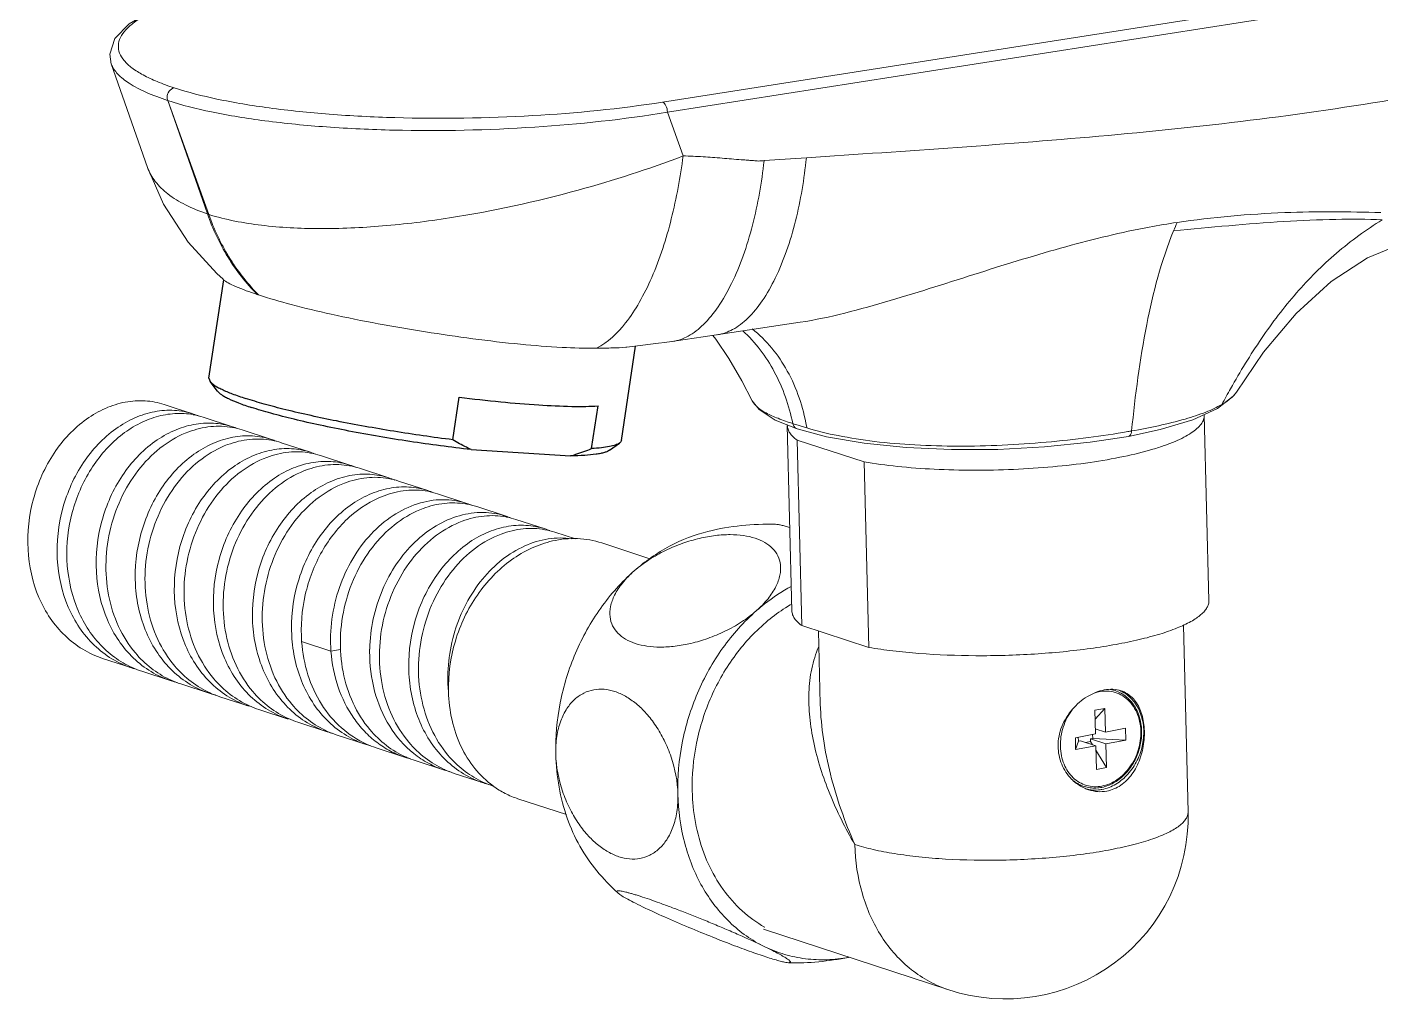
# Model space of a CAD drawing. Header units: millimetres. Extents: x 1433 to 2026, y -1135 to -715.
# Drawn here: x 1908.56 to 1947.51, y -827.27 to -799.29 of the extents above; entities that cross this region are included whole.
import ezdxf

# ---------------------------------------------------------------- set-up
doc = ezdxf.new("R2010")
doc.units = ezdxf.units.MM
doc.header["$LTSCALE"] = 0.1
doc.layers.get('0').update_dxf_attribs({"lineweight": 13})
doc.layers.add('DEF_LAYER_ASSEM_MEMBER', color=7, linetype='Continuous')

msp = doc.modelspace()

# ---------------------------------------------------------------- linework, layer by layer
at = {"color": 7, "linetype": 'Continuous'}
for p, q in [((1926.839, -801.452), (1969.93, -794.693)), ((1970.087, -794.98), (1926.977, -801.742)), ((1912.023, -803.335), (1910.977, -800.35)), ((1913.783, -804.684), (1912.6, -801.405)), ((1912.6, -801.405), (1913.742, -804.671)), ((1926.977, -801.742), (1927.429, -802.999)), ((1913.783, -804.684), (1913.742, -804.671)), ((1915.208, -806.998), (1915.215, -807)), ((1928.007, -808.21), (1930.797, -807.789)), ((1927.491, -808.288), (1928.007, -808.21)), ((1928.287, -808.168), (1928.372, -808.275)), ((1926.726, -808.396), (1926.904, -808.376)), ((1929.116, -809.473), (1929.415, -810.048)), ((1913.342, -810.431), (1912.499, -810.156)), ((1943.347, -809.799), (1943.346, -809.802)), ((1914.464, -810.798), (1913.621, -810.523)), ((1942.423, -810.463), (1942.557, -815.803)), ((1915.59, -811.166), (1914.747, -810.891)), ((1930.079, -810.607), (1930.71, -810.858)), ((1930.427, -810.762), (1930.56, -816.102)), ((1930.71, -810.858), (1930.709, -810.858)), ((1916.713, -811.534), (1915.87, -811.258)), ((1930.708, -811.18), (1930.841, -816.52)), ((1930.708, -811.18), (1932.635, -811.81)), ((1940.24, -811.076), (1940.24, -811.076)), ((1917.838, -811.902), (1916.995, -811.626)), ((1918.96, -812.269), (1918.117, -811.993)), ((1932.768, -817.15), (1932.635, -811.81)), ((1920.087, -812.638), (1919.244, -812.362)), ((1921.209, -813.005), (1920.366, -812.729)), ((1922.334, -813.373), (1921.491, -813.097)), ((1923.456, -813.74), (1922.613, -813.464)), ((1924.332, -814.026), (1923.74, -813.833)), ((1926.476, -814.596), (1925.088, -814.142)), ((1930.841, -816.52), (1932.768, -817.15)), ((1931.377, -818.78), (1931.325, -816.678)), ((1941.958, -821.89), (1941.824, -816.507)), ((1916.455, -816.985), (1917.298, -817.26)), ((1910.728, -817.467), (1911.571, -817.743)), ((1917.298, -817.26), (1917.575, -817.209)), ((1911.854, -817.835), (1912.697, -818.111)), ((1912.975, -818.202), (1913.818, -818.478)), ((1914.102, -818.571), (1914.945, -818.846)), ((1915.225, -818.938), (1916.068, -819.214)), ((1931.377, -818.78), (1931.377, -818.769)), ((1939.275, -818.962), (1939.565, -818.908)), ((1939.292, -819.642), (1939.275, -818.962)), ((1939.282, -819.218), (1939.565, -818.908)), ((1939.582, -819.588), (1939.565, -818.908)), ((1916.349, -819.306), (1917.192, -819.582)), ((1939.289, -819.492), (1939.582, -819.588)), ((1940.161, -819.48), (1939.582, -819.588)), ((1940.169, -819.82), (1940.161, -819.48)), ((1917.472, -819.673), (1918.315, -819.949)), ((1939.292, -819.642), (1938.714, -819.749)), ((1938.722, -820.089), (1938.714, -819.749)), ((1938.722, -820.089), (1938.8, -819.849)), ((1938.8, -819.849), (1938.797, -819.733)), ((1938.862, -819.838), (1938.8, -819.849)), ((1938.862, -819.838), (1939.301, -819.981)), ((1939.005, -819.884), (1939.153, -819.857)), ((1939.214, -819.773), (1939.152, -819.784)), ((1939.153, -819.857), (1939.152, -819.784)), ((1939.152, -819.784), (1939.59, -819.928)), ((1939.211, -819.952), (1939.153, -819.857)), ((1939.214, -819.773), (1939.211, -819.657)), ((1939.214, -819.773), (1940.169, -819.82)), ((1940.169, -819.82), (1939.59, -819.928)), ((1940.599, -819.57), (1940.599, -819.56)), ((1918.595, -820.041), (1919.438, -820.316)), ((1938.284, -819.999), (1938.284, -820.009)), ((1939.301, -819.981), (1938.722, -820.089)), ((1939.318, -820.661), (1939.301, -819.981)), ((1939.607, -820.607), (1939.304, -820.106)), ((1939.607, -820.607), (1939.59, -819.928)), ((1919.722, -820.409), (1920.565, -820.685)), ((1939.318, -820.661), (1939.607, -820.607)), ((1920.844, -820.776), (1921.687, -821.052)), ((1924.072, -821.964), (1922.678, -821.508)), ((1935.078, -827.011), (1929.738, -825.264)), ((1929.775, -825.204), (1929.778, -825.206))]:
    msp.add_line(p, q, dxfattribs=at)
for points in [[(1915.712, -797.823), (1914.363, -798.095), (1913.127, -798.436), (1912.17, -798.807), (1911.494, -799.199), (1911.083, -799.616), (1910.933, -800.075), (1910.979, -800.355)], [(1912.023, -803.335), (1912.484, -804.387), (1913.194, -805.484), (1914.016, -806.387), (1914.197, -806.552)], [(1943.348, -809.799), (1944.127, -808.654), (1945.067, -807.535), (1946.072, -806.615), (1947.123, -805.931), (1948.193, -805.498), (1948.747, -805.372)], [(1925.777, -808.51), (1925.811, -808.506), (1925.889, -808.497), (1925.966, -808.488), (1926.041, -808.479), (1926.726, -808.396)], [(1926.904, -808.376), (1926.965, -808.367), (1927.038, -808.357), (1927.491, -808.288)], [(1928.372, -808.275), (1928.746, -808.834), (1929.116, -809.473)], [(1929.415, -810.049), (1929.614, -810.302), (1930.079, -810.607)], [(1942.807, -810.275), (1943.257, -809.92), (1943.346, -809.802)], [(1940.24, -811.076), (1941.155, -810.881), (1942.093, -810.601), (1942.807, -810.275)], [(1930.709, -810.858), (1931.553, -811.084), (1932.635, -811.273), (1933.849, -811.395), (1935.148, -811.454), (1936.485, -811.449), (1937.83, -811.379), (1939.138, -811.246), (1940.24, -811.076)]]:
    msp.add_lwpolyline(points, dxfattribs=at)
for centre, radius, start, end in [((1946.03, -1027.035), 224.488, 93.84528, 94.15612), ((1944.573, -824.999), 20.296, 98.3016, 100.5931), ((1949.833, -808.577), 8.969, 155.9092, 157.6022), ((1913.757, -811.389), 4.625, 71.8886, 72.1528), ((1919.079, -803.134), 5.466, 224.6316, 224.8196), ((1913.774, -811.335), 4.568, 71.7071, 71.887), ((1919.072, -803.141), 5.456, 224.8196, 225.0098), ((1966.409, -822.685), 26.612, 150.7999, 151.9191), ((1912.954, -812.563), 2.147, 71.884, 79.7627), ((1912.677, -812.468), 2.142, 67.0687, 71.8961), ((1914.076, -812.941), 2.157, 71.8881, 79.6672), ((1913.793, -812.848), 2.157, 67.6758, 71.8773), ((1934.271, -799.449), 11.845, 251.873, 252.6681), ((1934.29, -799.388), 11.909, 252.6678, 253.2317), ((1934.3, -799.355), 11.943, 253.2317, 253.9225), ((1925.368, -811.795), 5.703, 9.7151, 10.1999), ((1936.839, -791.374), 19.855, 279.8175, 280.1356), ((1915.199, -813.313), 2.162, 71.9068, 79.6083), ((1914.917, -813.222), 2.163, 68.2778, 71.8687), ((1916.321, -813.686), 2.167, 71.8895, 79.6311), ((1916.047, -813.573), 2.145, 67.5902, 71.8997), ((1917.536, -814.615), 2.741, 110.6249, 111.8793), ((1917.45, -814.039), 2.151, 71.9301, 79.6812), ((1917.168, -813.95), 2.155, 66.5262, 71.8803), ((1918.574, -814.407), 2.152, 71.8803, 79.7714), ((1918.295, -814.304), 2.141, 66.8134, 71.9106), ((1919.695, -814.779), 2.157, 71.8852, 79.663), ((1919.424, -814.663), 2.131, 67.1984, 71.8952), ((1920.819, -815.154), 2.164, 79.749, 80.7832), ((1920.82, -815.146), 2.156, 71.8859, 79.7484), ((1920.536, -815.061), 2.163, 67.4684, 71.8716), ((1921.947, -815.502), 2.144, 79.0446, 79.6404), ((1921.66, -815.433), 2.168, 67.8398, 71.8866), ((1921.947, -815.503), 2.145, 71.8938, 79.0394), ((1929.878, -820.932), 7.33, 88.3618, 103.6761), ((1923.066, -815.893), 2.167, 71.8992, 79.6568), ((1922.785, -815.791), 2.159, 68.032, 71.8825), ((1922.903, -817.302), 4.493, 178.6833, 179.5279), ((1912.434, -815.104), 2.777, 251.8862, 255.4335), ((1912.714, -815.205), 2.768, 245.8092, 251.885), ((1913.826, -815.598), 2.739, 244.6106, 245.7899), ((1913.55, -815.502), 2.745, 251.8832, 255.8057), ((1913.831, -815.587), 2.752, 245.7956, 251.8872), ((1914.679, -815.846), 2.769, 251.8898, 256.0583), ((1914.961, -815.943), 2.764, 245.7228, 251.89), ((1939.602, -819.293), 0.983, 64.5017, 68.0331), ((1916.085, -816.308), 2.767, 245.8156, 251.8974), ((1917.202, -816.697), 2.745, 245.747, 251.8833), ((1918.042, -816.982), 2.735, 251.8916, 255.4561), ((1918.332, -817.047), 2.763, 245.8127, 251.8631), ((1919.177, -817.312), 2.774, 251.8884, 254.6945), ((1919.448, -817.435), 2.741, 245.77, 251.8739), ((1920.3, -817.681), 2.772, 251.8946, 255.0765), ((1920.589, -817.764), 2.783, 245.781, 246.4981), ((1920.584, -817.775), 2.772, 246.4959, 251.8772), ((1921.699, -818.163), 2.75, 245.4301, 245.7702), ((1921.42, -818.07), 2.751, 251.8807, 255.0741), ((1921.7, -818.159), 2.754, 245.7733, 251.8773), ((1922.825, -818.524), 2.757, 243.8057, 245.7479), ((1922.55, -818.417), 2.773, 251.8706, 255.3878), ((1922.826, -818.521), 2.76, 245.751, 251.8934), ((1939.532, -820.029), 1.301, 224.5414, 226.1521), ((1939.527, -820.035), 1.293, 226.1514, 228.7103), ((1923.525, -819.003), 2.647, 233.7395, 233.9838), ((1939.28, -820.277), 0.981, 255.562, 259.2761), ((1936.71, -822.021), 5.25, 251.8861, 1.429), ((1930.497, -818.916), 7.251, 220.0557, 226.9676), ((1930.676, -818.902), 7.328, 268.3559, 281.8778)]:
    msp.add_arc(centre, radius, start, end, dxfattribs=at)
for points, knots in [([(1915.712, -797.833), (1915.199, -797.922), (1914.26, -798.114), (1913.16, -798.427), (1912.432, -798.71), (1912.002, -798.918), (1911.658, -799.132), (1911.401, -799.35), (1911.233, -799.577), (1911.163, -799.816), (1911.205, -800.055), (1911.35, -800.279), (1911.586, -800.488), (1911.909, -800.688), (1912.318, -800.878), (1912.623, -800.988), (1912.789, -801.042)], [0, 0, 0, 0, 0.21463, 0.395051, 0.470753, 0.536322, 0.591764, 0.637484, 0.674746, 0.706435, 0.737163, 0.771953, 0.814377, 0.866165, 0.92798, 1, 1, 1, 1]), ([(1912.598, -801.404), (1912.387, -801.335), (1912.007, -801.194), (1911.518, -800.943), (1911.168, -800.676), (1911.017, -800.46), (1910.979, -800.354)], [0, 0, 0, 0, 0.33638, 0.612093, 0.829908, 1, 1, 1, 1]), ([(1912.583, -801.323), (1912.581, -801.259), (1912.619, -801.132), (1912.729, -801.051), (1912.787, -801.042)], [0, 0, 0, 0, 0.523338, 1, 1, 1, 1]), ([(1912.789, -801.042), (1913.19, -801.174), (1914.096, -801.399), (1915.587, -801.645), (1917.297, -801.818), (1919.827, -801.948), (1923.036, -801.897), (1925.603, -801.646), (1926.839, -801.452)], [0, 0, 0, 0, 0.089532, 0.197402, 0.320293, 0.453937, 0.734567, 1, 1, 1, 1]), ([(1912.598, -801.404), (1912.595, -801.398), (1912.587, -801.372), (1912.584, -801.344), (1912.583, -801.323)], [0, 0, 0, 0, 0.230917, 1, 1, 1, 1]), ([(1926.977, -801.742), (1925.714, -801.953), (1923.09, -802.231), (1919.808, -802.305), (1917.219, -802.186), (1915.468, -802.016), (1913.941, -801.77), (1913.013, -801.54), (1912.602, -801.405)], [0, 0, 0, 0, 0.265385, 0.545914, 0.679526, 0.802419, 0.910341, 1, 1, 1, 1]), ([(1926.977, -801.742), (1926.976, -801.679), (1926.955, -801.57), (1926.884, -801.468), (1926.839, -801.452)], [0, 0, 0, 0, 0.572557, 1, 1, 1, 1]), ([(1930.975, -803.053), (1932.423, -802.957), (1935.322, -802.764), (1941.126, -802.316), (1945.474, -801.799), (1948.347, -801.291)], [0, 0, 0, 0, 0.249252, 0.498854, 1, 1, 1, 1]), ([(1913.783, -804.685), (1914.274, -804.841), (1915.333, -805.037), (1917.011, -805.121), (1918.821, -805.039), (1921.322, -804.732), (1924.228, -804.094), (1926.441, -803.38), (1927.43, -803)], [0, 0, 0, 0, 0.110849, 0.230085, 0.361141, 0.500267, 0.772053, 1, 1, 1, 1]), ([(1927.429, -802.999), (1927.352, -803.609), (1927.133, -804.8), (1926.682, -806.212), (1926.196, -807.2), (1925.721, -807.929), (1925.269, -808.373), (1924.937, -808.536)], [0, 0, 0, 0, 0.29519, 0.580544, 0.708719, 0.822225, 1, 1, 1, 1]), ([(1927.135, -808.342), (1927.288, -808.319), (1927.613, -808.199), (1928.055, -807.847), (1928.472, -807.328), (1928.85, -806.658), (1929.175, -805.866), (1929.528, -804.691), (1929.691, -803.764), (1929.76, -803.138)], [0, 0, 0, 0, 0.075595, 0.165615, 0.273699, 0.399835, 0.540929, 0.691749, 1, 1, 1, 1]), ([(1927.429, -802.999), (1927.621, -803.005), (1927.995, -803.023), (1928.459, -803.058), (1928.825, -803.088), (1929.056, -803.107), (1929.244, -803.121), (1929.363, -803.13), (1929.456, -803.137), (1929.527, -803.145), (1929.628, -803.151), (1929.707, -803.142), (1929.76, -803.138)], [0, 0, 0, 0, 0.245535, 0.480647, 0.597895, 0.717518, 0.778263, 0.840012, 0.869897, 0.898035, 0.931932, 1, 1, 1, 1]), ([(1928.419, -808.148), (1928.57, -808.125), (1928.892, -808.008), (1929.33, -807.664), (1929.741, -807.155), (1930.109, -806.499), (1930.424, -805.724), (1930.763, -804.574), (1930.913, -803.665), (1930.975, -803.053)], [0, 0, 0, 0, 0.076613, 0.167159, 0.27533, 0.401244, 0.541953, 0.692352, 1, 1, 1, 1]), ([(1912.023, -803.335), (1912.074, -803.479), (1912.236, -803.766), (1912.616, -804.129), (1913.13, -804.439), (1913.526, -804.598), (1913.742, -804.671)], [0, 0, 0, 0, 0.20383, 0.431786, 0.695249, 1, 1, 1, 1]), ([(1915.174, -806.987), (1914.852, -806.664), (1914.286, -805.935), (1913.895, -805.101), (1913.742, -804.671)], [0, 0, 0, 0, 0.499582, 1, 1, 1, 1]), ([(1913.783, -804.684), (1913.934, -805.109), (1914.318, -805.932), (1914.873, -806.654), (1915.189, -806.974)], [0, 0, 0, 0, 0.500349, 1, 1, 1, 1]), ([(1941.642, -804.916), (1942.668, -804.768), (1944.623, -804.589), (1946.583, -804.606), (1947.506, -804.634)], [0, 0, 0, 0, 0.529025, 1, 1, 1, 1]), ([(1930.798, -807.789), (1931.23, -807.724), (1932.099, -807.536), (1933.817, -807.05), (1935.923, -806.367), (1938.393, -805.603), (1940.034, -805.201), (1940.842, -805.049)], [0, 0, 0, 0, 0.12591, 0.2556, 0.514016, 0.763464, 1, 1, 1, 1]), ([(1941.54, -805.159), (1942.597, -805.056), (1944.153, -804.905), (1946.157, -804.817), (1947.101, -804.82), (1947.544, -804.842)], [0, 0, 0, 0, 0.529737, 0.778692, 1, 1, 1, 1]), ([(1943.179, -809.702), (1943.455, -809.209), (1944.038, -808.255), (1945.042, -806.929), (1946.201, -805.767), (1947.082, -805.126), (1947.544, -804.842)], [0, 0, 0, 0, 0.256814, 0.507328, 0.753611, 1, 1, 1, 1]), ([(1940.333, -810.919), (1940.436, -809.894), (1940.691, -807.944), (1941.185, -806.025), (1941.54, -805.159)], [0, 0, 0, 0, 0.524153, 1, 1, 1, 1]), ([(1914.196, -806.556), (1914.239, -806.594), (1914.355, -806.667), (1914.678, -806.821), (1914.963, -806.919), (1915.174, -806.987)], [0, 0, 0, 0, 0.15989, 0.380256, 1, 1, 1, 1]), ([(1915.215, -807), (1915.524, -807.103), (1916.218, -807.304), (1917.812, -807.688), (1920.013, -808.081), (1922.231, -808.389), (1923.877, -808.519), (1924.607, -808.541), (1924.937, -808.536)], [0, 0, 0, 0, 0.098985, 0.219424, 0.498394, 0.778189, 0.899625, 1, 1, 1, 1]), ([(1929.146, -808.036), (1929.513, -808.369), (1930.141, -809.207), (1930.479, -810.189), (1930.586, -810.707)], [0, 0, 0, 0, 0.483822, 1, 1, 1, 1]), ([(1929.413, -807.98), (1929.83, -808.303), (1930.533, -809.18), (1930.882, -810.232), (1930.981, -810.785)], [0, 0, 0, 0, 0.484185, 1, 1, 1, 1]), ([(1924.937, -808.536), (1925.095, -808.533), (1925.375, -808.532), (1925.655, -808.524), (1925.777, -808.51)], [0, 0, 0, 0, 0.562299, 1, 1, 1, 1]), ([(1910.728, -817.467), (1910.528, -817.402), (1910.139, -817.222), (1909.626, -816.825), (1909.199, -816.316), (1908.76, -815.502), (1908.502, -814.315), (1908.665, -812.858), (1909.251, -811.54), (1910.045, -810.684), (1910.792, -810.252), (1911.368, -810.068), (1911.948, -810.027), (1912.323, -810.098), (1912.499, -810.156)], [0, 0, 0, 0, 0.059298, 0.119515, 0.181381, 0.245304, 0.378595, 0.516432, 0.652067, 0.778764, 0.83781, 0.893886, 0.947595, 1, 1, 1, 1]), ([(1929.415, -810.049), (1929.499, -810.206), (1929.768, -810.391), (1930.18, -810.569), (1930.443, -810.66), (1930.586, -810.707)], [0, 0, 0, 0, 0.391038, 0.667881, 1, 1, 1, 1]), ([(1940.333, -810.919), (1940.851, -810.829), (1941.575, -810.68), (1942.436, -810.399), (1942.783, -810.242), (1942.929, -810.158)], [0, 0, 0, 0, 0.581681, 0.813511, 1, 1, 1, 1]), ([(1943.346, -809.802), (1943.302, -809.87), (1943.172, -810.005), (1943.018, -810.107), (1942.929, -810.158)], [0, 0, 0, 0, 0.441541, 1, 1, 1, 1]), ([(1911.571, -817.743), (1911.371, -817.677), (1910.982, -817.498), (1910.469, -817.101), (1910.042, -816.591), (1909.603, -815.778), (1909.345, -814.591), (1909.508, -813.134), (1910.094, -811.816), (1910.888, -810.96), (1911.635, -810.527), (1912.211, -810.344), (1912.791, -810.303), (1913.166, -810.374), (1913.342, -810.431)], [0, 0, 0, 0, 0.059297, 0.119516, 0.181379, 0.245302, 0.378594, 0.516432, 0.652067, 0.778766, 0.837812, 0.893887, 0.947597, 1, 1, 1, 1]), ([(1911.58, -817.729), (1911.399, -817.648), (1911.05, -817.444), (1910.598, -817.031), (1910.226, -816.525), (1909.847, -815.739), (1909.633, -814.619), (1909.79, -813.252), (1910.324, -812.005), (1911.042, -811.171), (1911.725, -810.717), (1912.257, -810.496), (1912.801, -810.399), (1913.162, -810.419), (1913.335, -810.45)], [0, 0, 0, 0, 0.059123, 0.119406, 0.181385, 0.245327, 0.378178, 0.515041, 0.649977, 0.777007, 0.836579, 0.893286, 0.947502, 1, 1, 1, 1]), ([(1942.423, -810.463), (1942.425, -810.507), (1942.408, -810.601), (1942.332, -810.734), (1942.209, -810.862), (1942.041, -810.988), (1941.829, -811.111), (1941.573, -811.229), (1941.275, -811.343), (1941.062, -811.412), (1940.948, -811.445)], [0, 0, 0, 0, 0.070505, 0.149658, 0.243531, 0.35547, 0.486984, 0.638495, 0.809745, 1, 1, 1, 1]), ([(1912.697, -818.111), (1912.497, -818.046), (1912.107, -817.867), (1911.595, -817.47), (1911.167, -816.961), (1910.728, -816.148), (1910.469, -814.961), (1910.631, -813.504), (1911.216, -812.185), (1912.01, -811.329), (1912.757, -810.896), (1913.333, -810.712), (1913.912, -810.671), (1914.287, -810.741), (1914.464, -810.798)], [0, 0, 0, 0, 0.059295, 0.119507, 0.181361, 0.245277, 0.378552, 0.516386, 0.652027, 0.77874, 0.837802, 0.89388, 0.947599, 1, 1, 1, 1]), ([(1911.67, -817.309), (1911.476, -817.078), (1911.146, -816.548), (1910.863, -815.642), (1910.791, -814.666), (1910.93, -813.686), (1911.269, -812.764), (1911.78, -811.961), (1912.429, -811.33), (1912.942, -811.042), (1913.205, -810.944)], [0, 0, 0, 0, 0.120715, 0.246805, 0.377182, 0.509496, 0.640675, 0.767607, 0.887791, 1, 1, 1, 1]), ([(1913.205, -810.944), (1913.408, -810.868), (1913.827, -810.766), (1914.258, -810.782), (1914.463, -810.819)], [0, 0, 0, 0, 0.510327, 1, 1, 1, 1]), ([(1930.708, -811.18), (1930.666, -811.149), (1930.59, -811.087), (1930.5, -810.983), (1930.443, -810.874), (1930.428, -810.799), (1930.427, -810.762)], [0, 0, 0, 0, 0.302051, 0.562637, 0.790536, 1, 1, 1, 1]), ([(1930.709, -810.858), (1930.679, -810.848), (1930.62, -810.806), (1930.593, -810.741), (1930.586, -810.707)], [0, 0, 0, 0, 0.47766, 1, 1, 1, 1]), ([(1930.989, -810.833), (1931.283, -810.926), (1931.93, -811.073), (1932.97, -811.239), (1934.124, -811.333), (1935.773, -811.377), (1937.442, -811.299), (1939.068, -811.117), (1939.849, -811.003), (1940.224, -810.938)], [0, 0, 0, 0, 0.099301, 0.213676, 0.339228, 0.472404, 0.745665, 0.877208, 1, 1, 1, 1]), ([(1940.24, -811.076), (1940.253, -811.074), (1940.312, -811.043), (1940.329, -810.97), (1940.333, -810.919)], [0, 0, 0, 0, 0.200091, 1, 1, 1, 1]), ([(1913.818, -818.478), (1913.618, -818.412), (1913.229, -818.233), (1912.716, -817.836), (1912.29, -817.326), (1911.965, -816.724), (1911.75, -816.052), (1911.619, -815.094), (1911.729, -814.107), (1912.059, -813.189), (1912.51, -812.37), (1913.136, -811.695), (1913.883, -811.263), (1914.459, -811.079), (1915.038, -811.038), (1915.413, -811.109), (1915.59, -811.167)], [0, 0, 0, 0, 0.05924, 0.1194, 0.181208, 0.245069, 0.311021, 0.378745, 0.516455, 0.585156, 0.652401, 0.778977, 0.837969, 0.893988, 0.947649, 1, 1, 1, 1]), ([(1912.802, -817.686), (1912.607, -817.456), (1912.275, -816.926), (1911.989, -816.02), (1911.914, -815.043), (1912.052, -814.062), (1912.389, -813.138), (1912.9, -812.334), (1913.549, -811.7), (1914.063, -811.411), (1914.326, -811.313)], [0, 0, 0, 0, 0.12064, 0.246682, 0.377033, 0.509336, 0.640548, 0.767528, 0.88775, 1, 1, 1, 1]), ([(1914.326, -811.313), (1914.53, -811.236), (1914.95, -811.134), (1915.383, -811.149), (1915.589, -811.187)], [0, 0, 0, 0, 0.510382, 1, 1, 1, 1]), ([(1914.945, -818.846), (1914.745, -818.781), (1914.355, -818.602), (1913.843, -818.205), (1913.415, -817.696), (1912.976, -816.883), (1912.717, -815.695), (1912.879, -814.238), (1913.465, -812.92), (1914.259, -812.064), (1915.006, -811.631), (1915.582, -811.447), (1916.162, -811.406), (1916.537, -811.476), (1916.713, -811.534)], [0, 0, 0, 0, 0.059297, 0.11951, 0.181367, 0.245285, 0.378567, 0.516404, 0.652043, 0.778749, 0.837807, 0.893883, 0.947597, 1, 1, 1, 1]), ([(1913.924, -818.051), (1913.729, -817.821), (1913.398, -817.291), (1913.112, -816.385), (1913.038, -815.409), (1913.177, -814.428), (1913.514, -813.506), (1914.024, -812.701), (1914.673, -812.069), (1915.186, -811.779), (1915.449, -811.681)], [0, 0, 0, 0, 0.120653, 0.246697, 0.377049, 0.50935, 0.640548, 0.767521, 0.887746, 1, 1, 1, 1]), ([(1915.449, -811.681), (1915.653, -811.604), (1916.073, -811.502), (1916.506, -811.517), (1916.711, -811.554)], [0, 0, 0, 0, 0.510389, 1, 1, 1, 1]), ([(1940.948, -811.445), (1940.673, -811.527), (1940.073, -811.672), (1939.111, -811.838), (1938.05, -811.96), (1936.93, -812.034), (1935.791, -812.058), (1934.676, -812.03), (1933.625, -811.953), (1932.952, -811.864), (1932.635, -811.81)], [0, 0, 0, 0, 0.102888, 0.220708, 0.349586, 0.485124, 0.62263, 0.757326, 0.884553, 1, 1, 1, 1]), ([(1916.068, -819.214), (1915.868, -819.149), (1915.479, -818.969), (1914.966, -818.573), (1914.539, -818.063), (1914.099, -817.25), (1913.841, -816.062), (1914.004, -814.605), (1914.59, -813.287), (1915.384, -812.431), (1916.131, -811.998), (1916.707, -811.815), (1917.287, -811.774), (1917.661, -811.844), (1917.838, -811.902)], [0, 0, 0, 0, 0.059296, 0.119513, 0.181374, 0.245295, 0.378583, 0.516421, 0.652057, 0.778759, 0.837813, 0.893883, 0.947598, 1, 1, 1, 1]), ([(1915.049, -818.419), (1914.856, -818.191), (1914.527, -817.668), (1914.241, -816.772), (1914.162, -815.806), (1914.292, -814.834), (1914.618, -813.916), (1915.116, -813.112), (1915.75, -812.473), (1916.255, -812.175), (1916.514, -812.071)], [0, 0, 0, 0, 0.12047, 0.246286, 0.376384, 0.5085, 0.639654, 0.766759, 0.887308, 1, 1, 1, 1]), ([(1916.57, -812.049), (1916.774, -811.973), (1917.195, -811.87), (1917.629, -811.884), (1917.835, -811.922)], [0, 0, 0, 0, 0.510394, 1, 1, 1, 1]), ([(1917.192, -819.582), (1916.992, -819.516), (1916.603, -819.337), (1916.09, -818.941), (1915.664, -818.431), (1915.338, -817.829), (1915.123, -817.157), (1914.991, -816.199), (1915.127, -814.973), (1915.713, -813.656), (1916.506, -812.8), (1917.253, -812.367), (1917.829, -812.183), (1918.408, -812.141), (1918.783, -812.211), (1918.96, -812.269)], [0, 0, 0, 0, 0.059265, 0.119444, 0.181274, 0.245153, 0.311128, 0.378874, 0.516638, 0.652207, 0.778853, 0.837883, 0.893933, 0.947624, 1, 1, 1, 1]), ([(1916.172, -818.785), (1915.977, -818.556), (1915.646, -818.027), (1915.361, -817.122), (1915.286, -816.147), (1915.424, -815.167), (1915.76, -814.245), (1916.269, -813.441), (1916.916, -812.808), (1917.428, -812.518), (1917.69, -812.419)], [0, 0, 0, 0, 0.12064, 0.246659, 0.376987, 0.509269, 0.640452, 0.767441, 0.887706, 1, 1, 1, 1]), ([(1917.69, -812.419), (1917.895, -812.341), (1918.316, -812.237), (1918.75, -812.252), (1918.956, -812.289)], [0, 0, 0, 0, 0.510438, 1, 1, 1, 1]), ([(1918.315, -819.949), (1918.115, -819.883), (1917.726, -819.704), (1917.213, -819.307), (1916.786, -818.797), (1916.461, -818.195), (1916.246, -817.523), (1916.116, -816.564), (1916.225, -815.577), (1916.555, -814.66), (1917.006, -813.841), (1917.633, -813.166), (1918.38, -812.734), (1918.955, -812.55), (1919.535, -812.509), (1919.91, -812.58), (1920.087, -812.638)], [0, 0, 0, 0, 0.05924, 0.119401, 0.181208, 0.245072, 0.311021, 0.378749, 0.516455, 0.585158, 0.652401, 0.778979, 0.837968, 0.893988, 0.947647, 1, 1, 1, 1]), ([(1916.455, -816.985), (1916.423, -816.535), (1916.495, -815.626), (1916.899, -814.571), (1917.389, -813.845), (1917.944, -813.249), (1918.461, -812.918), (1918.825, -812.782)], [0, 0, 0, 0, 0.263405, 0.524674, 0.651215, 0.773195, 1, 1, 1, 1]), ([(1917.298, -817.26), (1917.276, -816.952), (1917.296, -816.328), (1917.51, -815.423), (1917.891, -814.592), (1918.416, -813.882), (1919.052, -813.336), (1919.762, -812.986), (1920.501, -812.859), (1920.985, -812.932), (1921.209, -813.005)], [0, 0, 0, 0, 0.138275, 0.277118, 0.413593, 0.544948, 0.669127, 0.785409, 0.894754, 1, 1, 1, 1]), ([(1918.825, -812.782), (1919.028, -812.706), (1919.446, -812.605), (1919.877, -812.62), (1920.082, -812.657)], [0, 0, 0, 0, 0.510296, 1, 1, 1, 1]), ([(1918.417, -819.517), (1918.222, -819.287), (1917.892, -818.756), (1917.607, -817.85), (1917.535, -816.873), (1917.675, -815.893), (1918.013, -814.97), (1918.525, -814.167), (1919.174, -813.536), (1919.688, -813.247), (1919.95, -813.15)], [0, 0, 0, 0, 0.120691, 0.246778, 0.377164, 0.509476, 0.640665, 0.767612, 0.887794, 1, 1, 1, 1]), ([(1918.412, -817.199), (1918.425, -816.618), (1918.614, -815.745), (1919.158, -814.74), (1919.683, -814.108), (1920.3, -813.63), (1920.975, -813.331), (1921.67, -813.231), (1922.123, -813.304), (1922.334, -813.373)], [0, 0, 0, 0, 0.278039, 0.41418, 0.544792, 0.668307, 0.784337, 0.894016, 1, 1, 1, 1]), ([(1919.95, -813.15), (1920.147, -813.076), (1920.55, -812.977), (1920.967, -812.986), (1921.166, -813.018)], [0, 0, 0, 0, 0.510134, 1, 1, 1, 1]), ([(1919.539, -819.883), (1919.345, -819.653), (1919.015, -819.123), (1918.731, -818.216), (1918.659, -817.241), (1918.798, -816.26), (1919.137, -815.339), (1919.648, -814.536), (1920.296, -813.904), (1920.81, -813.616), (1921.072, -813.518)], [0, 0, 0, 0, 0.120709, 0.246795, 0.377164, 0.509476, 0.640656, 0.767588, 0.887782, 1, 1, 1, 1]), ([(1921.687, -821.052), (1921.487, -820.986), (1921.098, -820.808), (1920.586, -820.41), (1920.159, -819.901), (1919.833, -819.299), (1919.619, -818.627), (1919.488, -817.669), (1919.597, -816.682), (1919.926, -815.764), (1920.377, -814.946), (1921.003, -814.27), (1921.75, -813.838), (1922.325, -813.653), (1922.905, -813.612), (1923.28, -813.682), (1923.456, -813.74)], [0, 0, 0, 0, 0.059237, 0.119396, 0.181197, 0.245053, 0.311001, 0.378718, 0.516423, 0.585125, 0.652371, 0.778961, 0.837957, 0.893985, 0.947649, 1, 1, 1, 1]), ([(1921.072, -813.518), (1921.276, -813.442), (1921.695, -813.34), (1922.127, -813.355), (1922.333, -813.393)], [0, 0, 0, 0, 0.510297, 1, 1, 1, 1]), ([(1930.087, -813.605), (1930.11, -813.606), (1930.163, -813.613), (1930.255, -813.632), (1930.369, -813.661), (1930.453, -813.685), (1930.498, -813.698)], [0, 0, 0, 0, 0.160269, 0.382525, 0.663541, 1, 1, 1, 1]), ([(1920.662, -820.25), (1920.468, -820.019), (1920.139, -819.489), (1919.855, -818.583), (1919.783, -817.608), (1919.923, -816.628), (1920.261, -815.707), (1920.772, -814.904), (1921.42, -814.273), (1921.933, -813.984), (1922.195, -813.886)], [0, 0, 0, 0, 0.120708, 0.246799, 0.377176, 0.509477, 0.640654, 0.767596, 0.887782, 1, 1, 1, 1]), ([(1920.675, -818.42), (1920.625, -817.841), (1920.755, -816.669), (1921.423, -815.38), (1922.197, -814.609), (1922.845, -814.208), (1923.534, -813.996), (1924.004, -813.991), (1924.226, -814.024)], [0, 0, 0, 0, 0.273216, 0.539566, 0.665009, 0.783142, 0.894195, 1, 1, 1, 1]), ([(1922.195, -813.886), (1922.399, -813.81), (1922.818, -813.708), (1923.25, -813.723), (1923.455, -813.761)], [0, 0, 0, 0, 0.510367, 1, 1, 1, 1]), ([(1925.088, -814.142), (1924.864, -814.069), (1924.387, -813.984), (1923.906, -814.033), (1923.67, -814.087)], [0, 0, 0, 0, 0.493633, 1, 1, 1, 1]), ([(1928.145, -813.81), (1927.762, -813.903), (1927, -814.203), (1926.334, -814.674), (1926.022, -814.948)], [0, 0, 0, 0, 0.487293, 1, 1, 1, 1]), ([(1929.535, -816.097), (1929.657, -815.99), (1929.869, -815.775), (1930.102, -815.425), (1930.227, -815.09), (1930.247, -814.781), (1930.17, -814.511), (1930.009, -814.289), (1929.781, -814.117), (1929.494, -813.994), (1929.156, -813.92), (1928.772, -813.895), (1928.347, -813.923), (1927.887, -814.006), (1927.405, -814.148), (1926.916, -814.352), (1926.445, -814.615), (1926.156, -814.831), (1926.022, -814.948)], [0, 0, 0, 0, 0.075815, 0.141027, 0.195564, 0.241856, 0.283586, 0.324601, 0.368033, 0.41596, 0.469581, 0.529513, 0.595991, 0.668927, 0.747798, 0.831311, 0.916826, 1, 1, 1, 1]), ([(1923.67, -814.087), (1923.462, -814.135), (1923.047, -814.28), (1922.47, -814.622), (1921.945, -815.08), (1921.336, -815.827), (1920.805, -816.945), (1920.667, -817.932), (1920.68, -818.419)], [0, 0, 0, 0, 0.113275, 0.231311, 0.354087, 0.480932, 0.741003, 1, 1, 1, 1]), ([(1926.022, -814.948), (1925.662, -815.265), (1925.007, -816), (1924.405, -817.079), (1924.062, -818.016), (1923.82, -818.982), (1923.754, -819.731), (1923.766, -820.224)], [0, 0, 0, 0, 0.243557, 0.495083, 0.622336, 0.749461, 1, 1, 1, 1]), ([(1926.022, -814.948), (1925.901, -815.055), (1925.689, -815.27), (1925.455, -815.62), (1925.331, -815.955), (1925.311, -816.264), (1925.388, -816.534), (1925.548, -816.756), (1925.777, -816.928), (1926.063, -817.051), (1926.401, -817.125), (1926.786, -817.15), (1927.211, -817.122), (1927.67, -817.039), (1928.152, -816.897), (1928.641, -816.693), (1929.112, -816.43), (1929.402, -816.214), (1929.535, -816.097)], [0, 0, 0, 0, 0.075815, 0.141027, 0.195564, 0.241856, 0.283586, 0.324601, 0.368033, 0.41596, 0.469581, 0.529513, 0.595991, 0.668927, 0.747798, 0.831311, 0.916826, 1, 1, 1, 1]), ([(1929.535, -816.097), (1929.613, -816.028), (1929.928, -815.766), (1930.272, -815.538), (1930.541, -815.393)], [0, 0, 0, 0, 0.254646, 1, 1, 1, 1]), ([(1930.553, -815.902), (1930.494, -815.936), (1930.256, -816.08), (1930.032, -816.245), (1929.871, -816.378)], [0, 0, 0, 0, 0.246711, 1, 1, 1, 1]), ([(1932.768, -817.15), (1932.998, -817.189), (1933.479, -817.258), (1934.505, -817.357), (1935.866, -817.407), (1937.25, -817.368), (1938.35, -817.28), (1939.133, -817.189), (1939.865, -817.073), (1940.532, -816.937), (1941.12, -816.781), (1941.618, -816.61), (1941.969, -816.45), (1942.194, -816.313), (1942.326, -816.214), (1942.429, -816.114), (1942.503, -816.012), (1942.548, -815.908), (1942.558, -815.837), (1942.557, -815.803)], [0, 0, 0, 0, 0.068337, 0.142361, 0.301958, 0.46701, 0.547726, 0.625205, 0.698016, 0.764848, 0.824548, 0.876181, 0.919114, 0.93726, 0.953235, 0.967166, 0.979297, 0.990036, 1, 1, 1, 1]), ([(1927.279, -821.373), (1927.266, -820.88), (1927.332, -820.131), (1927.575, -819.165), (1927.918, -818.228), (1928.519, -817.149), (1929.175, -816.414), (1929.535, -816.097)], [0, 0, 0, 0, 0.250539, 0.377664, 0.504917, 0.756443, 1, 1, 1, 1]), ([(1929.871, -816.378), (1929.525, -816.665), (1928.893, -817.34), (1928.313, -818.343), (1927.98, -819.221), (1927.745, -820.127), (1927.681, -820.832), (1927.692, -821.296)], [0, 0, 0, 0, 0.24279, 0.49424, 0.621657, 0.749012, 1, 1, 1, 1]), ([(1930.56, -816.102), (1930.561, -816.139), (1930.576, -816.214), (1930.633, -816.323), (1930.723, -816.427), (1930.799, -816.489), (1930.841, -816.52)], [0, 0, 0, 0, 0.209463, 0.437362, 0.697948, 1, 1, 1, 1]), ([(1918.323, -819.935), (1918.061, -819.817), (1917.563, -819.491), (1916.984, -818.794), (1916.595, -817.937), (1916.479, -817.307), (1916.455, -816.985)], [0, 0, 0, 0, 0.235733, 0.47961, 0.734571, 1, 1, 1, 1]), ([(1931.333, -817.128), (1931.242, -817.332), (1931.107, -817.768), (1931.031, -818.456), (1931.059, -819.17), (1931.218, -820.156), (1931.62, -821.405), (1932.095, -822.356), (1932.369, -822.826)], [0, 0, 0, 0, 0.111811, 0.226794, 0.34577, 0.468913, 0.727011, 1, 1, 1, 1]), ([(1912.651, -818.073), (1912.465, -817.984), (1912.108, -817.762), (1911.806, -817.47), (1911.67, -817.309)], [0, 0, 0, 0, 0.494623, 1, 1, 1, 1]), ([(1919.438, -820.316), (1919.291, -820.268), (1919.003, -820.146), (1918.607, -819.892), (1918.25, -819.572), (1917.836, -819.062), (1917.456, -818.291), (1917.324, -817.61), (1917.298, -817.26)], [0, 0, 0, 0, 0.117515, 0.236047, 0.356469, 0.47948, 0.733966, 1, 1, 1, 1]), ([(1920.565, -820.685), (1920.405, -820.633), (1920.093, -820.498), (1919.52, -820.115), (1918.928, -819.433), (1918.497, -818.405), (1918.408, -817.649), (1918.411, -817.265)], [0, 0, 0, 0, 0.116862, 0.234891, 0.477408, 0.732903, 1, 1, 1, 1]), ([(1913.824, -818.463), (1913.63, -818.376), (1913.257, -818.152), (1912.943, -817.852), (1912.802, -817.686)], [0, 0, 0, 0, 0.49457, 1, 1, 1, 1]), ([(1914.951, -818.832), (1914.756, -818.744), (1914.381, -818.52), (1914.066, -818.218), (1913.924, -818.051)], [0, 0, 0, 0, 0.494538, 1, 1, 1, 1]), ([(1927.279, -821.373), (1927.27, -821.012), (1927.167, -820.476), (1926.9, -819.831), (1926.658, -819.409), (1926.385, -819.054), (1926.092, -818.769), (1925.786, -818.554), (1925.475, -818.412), (1925.163, -818.344), (1924.856, -818.357), (1924.563, -818.454), (1924.296, -818.639), (1924.066, -818.916), (1923.889, -819.281), (1923.779, -819.728), (1923.762, -820.053), (1923.766, -820.224)], [0, 0, 0, 0, 0.164243, 0.243237, 0.316904, 0.384567, 0.446226, 0.502278, 0.553454, 0.600873, 0.64614, 0.691396, 0.739205, 0.792255, 0.852893, 0.922411, 1, 1, 1, 1]), ([(1916.075, -819.2), (1915.88, -819.112), (1915.505, -818.888), (1915.19, -818.586), (1915.049, -818.419)], [0, 0, 0, 0, 0.49458, 1, 1, 1, 1]), ([(1920.68, -818.419), (1920.686, -818.696), (1920.751, -819.237), (1921.006, -819.994), (1921.406, -820.646), (1921.765, -820.995), (1921.96, -821.137)], [0, 0, 0, 0, 0.267004, 0.522849, 0.766668, 1, 1, 1, 1]), ([(1938.218, -819.992), (1938.217, -819.801), (1938.295, -819.413), (1938.603, -818.916), (1939.031, -818.549), (1939.375, -818.406), (1939.546, -818.374)], [0, 0, 0, 0, 0.255371, 0.514472, 0.767592, 1, 1, 1, 1]), ([(1939.258, -818.464), (1939.337, -818.438), (1939.499, -818.402), (1939.745, -818.411), (1939.977, -818.482), (1940.185, -818.613), (1940.358, -818.796), (1940.489, -819.022), (1940.573, -819.282), (1940.596, -819.466), (1940.599, -819.56)], [0, 0, 0, 0, 0.122913, 0.241857, 0.359224, 0.477783, 0.600015, 0.727582, 0.861063, 1, 1, 1, 1]), ([(1940.025, -818.406), (1940.146, -818.463), (1940.372, -818.636), (1940.597, -819.011), (1940.699, -819.462), (1940.67, -819.943), (1940.515, -820.406), (1940.248, -820.807), (1939.897, -821.105), (1939.617, -821.215), (1939.478, -821.241)], [0, 0, 0, 0, 0.111145, 0.22913, 0.355537, 0.488482, 0.623775, 0.756467, 0.882444, 1, 1, 1, 1]), ([(1939.546, -818.374), (1939.628, -818.359), (1939.792, -818.346), (1939.954, -818.374), (1940.029, -818.398)], [0, 0, 0, 0, 0.51677, 1, 1, 1, 1]), ([(1940.029, -818.398), (1940.088, -818.418), (1940.203, -818.471), (1940.409, -818.632), (1940.558, -818.867), (1940.648, -819.139), (1940.706, -819.453), (1940.703, -819.873), (1940.591, -820.365), (1940.371, -820.804), (1940.093, -821.089), (1939.83, -821.232), (1939.689, -821.274), (1939.618, -821.287)], [0, 0, 0, 0, 0.051796, 0.103765, 0.214209, 0.275194, 0.340044, 0.477921, 0.618722, 0.753778, 0.879791, 0.940349, 1, 1, 1, 1]), ([(1939.716, -818.361), (1939.779, -818.371), (1939.903, -818.404), (1940.076, -818.489), (1940.231, -818.608), (1940.365, -818.756), (1940.473, -818.931), (1940.582, -819.195), (1940.617, -819.413), (1940.621, -819.559)], [0, 0, 0, 0, 0.117067, 0.234418, 0.353415, 0.475218, 0.600649, 0.730122, 1, 1, 1, 1]), ([(1917.2, -819.568), (1917.004, -819.48), (1916.629, -819.255), (1916.313, -818.953), (1916.172, -818.785)], [0, 0, 0, 0, 0.49452, 1, 1, 1, 1]), ([(1932.369, -822.826), (1932.081, -822.172), (1931.726, -821.166), (1931.449, -819.796), (1931.386, -819.116), (1931.377, -818.78)], [0, 0, 0, 0, 0.512159, 0.759546, 1, 1, 1, 1]), ([(1938.284, -819.999), (1938.279, -819.812), (1938.336, -819.434), (1938.51, -819.093), (1938.622, -818.944)], [0, 0, 0, 0, 0.499734, 1, 1, 1, 1]), ([(1919.447, -820.302), (1919.251, -820.214), (1918.874, -819.989), (1918.558, -819.685), (1918.417, -819.517)], [0, 0, 0, 0, 0.494487, 1, 1, 1, 1]), ([(1920.556, -820.663), (1920.362, -820.575), (1919.991, -820.35), (1919.679, -820.049), (1919.539, -819.883)], [0, 0, 0, 0, 0.49453, 1, 1, 1, 1]), ([(1940.599, -819.57), (1940.601, -819.659), (1940.59, -819.841), (1940.531, -820.107), (1940.43, -820.362), (1940.292, -820.594), (1940.122, -820.797), (1939.926, -820.961), (1939.71, -821.081), (1939.484, -821.151), (1939.255, -821.169), (1939.032, -821.133), (1938.826, -821.044), (1938.643, -820.906), (1938.493, -820.726), (1938.379, -820.51), (1938.306, -820.267), (1938.287, -820.096), (1938.284, -820.009)], [0, 0, 0, 0, 0.067832, 0.136665, 0.205607, 0.273747, 0.340268, 0.404547, 0.466256, 0.52544, 0.582555, 0.638437, 0.694165, 0.750852, 0.809418, 0.870426, 0.93403, 1, 1, 1, 1]), ([(1940.621, -819.559), (1940.624, -819.693), (1940.598, -819.964), (1940.469, -820.349), (1940.258, -820.691), (1939.982, -820.964), (1939.708, -821.117), (1939.479, -821.184), (1939.307, -821.205), (1939.137, -821.198), (1938.972, -821.162), (1938.816, -821.097), (1938.721, -821.037), (1938.676, -821.003)], [0, 0, 0, 0, 0.134626, 0.270896, 0.405284, 0.534742, 0.657558, 0.716651, 0.774373, 0.831088, 0.887255, 0.943387, 1, 1, 1, 1]), ([(1921.608, -820.997), (1921.429, -820.909), (1921.085, -820.691), (1920.794, -820.406), (1920.662, -820.25)], [0, 0, 0, 0, 0.494692, 1, 1, 1, 1]), ([(1923.766, -820.224), (1923.774, -820.541), (1923.835, -821.166), (1924.067, -822.062), (1924.432, -822.879), (1924.764, -823.363), (1924.948, -823.582)], [0, 0, 0, 0, 0.262802, 0.51753, 0.763246, 1, 1, 1, 1]), ([(1923.766, -820.224), (1923.775, -820.585), (1923.878, -821.121), (1924.144, -821.766), (1924.387, -822.187), (1924.66, -822.542), (1924.953, -822.828), (1925.259, -823.043), (1925.57, -823.185), (1925.882, -823.252), (1926.189, -823.24), (1926.482, -823.143), (1926.749, -822.957), (1926.979, -822.681), (1927.156, -822.315), (1927.265, -821.869), (1927.283, -821.544), (1927.279, -821.373)], [0, 0, 0, 0, 0.164243, 0.243237, 0.316904, 0.384567, 0.446226, 0.502278, 0.553454, 0.600873, 0.64614, 0.691396, 0.739205, 0.792255, 0.852893, 0.922411, 1, 1, 1, 1]), ([(1938.605, -820.941), (1938.485, -820.819), (1938.287, -820.52), (1938.219, -820.169), (1938.218, -819.992)], [0, 0, 0, 0, 0.491728, 1, 1, 1, 1]), ([(1939.096, -821.25), (1939.058, -821.237), (1938.905, -821.178), (1938.766, -821.087), (1938.673, -821.006)], [0, 0, 0, 0, 0.246486, 1, 1, 1, 1]), ([(1921.969, -821.144), (1922.077, -821.223), (1922.305, -821.363), (1922.552, -821.467), (1922.679, -821.508)], [0, 0, 0, 0, 0.502131, 1, 1, 1, 1]), ([(1929.776, -825.767), (1929.593, -825.678), (1929.237, -825.468), (1928.755, -825.07), (1928.33, -824.594), (1927.842, -823.857), (1927.415, -822.779), (1927.291, -821.849), (1927.279, -821.373)], [0, 0, 0, 0, 0.115251, 0.232324, 0.352014, 0.474893, 0.730711, 1, 1, 1, 1]), ([(1927.692, -821.296), (1927.695, -821.402), (1927.716, -821.817), (1927.782, -822.23), (1927.858, -822.531)], [0, 0, 0, 0, 0.253967, 1, 1, 1, 1]), ([(1939.618, -821.287), (1939.532, -821.303), (1939.354, -821.313), (1939.18, -821.277), (1939.096, -821.25)], [0, 0, 0, 0, 0.496323, 1, 1, 1, 1]), ([(1939.478, -821.241), (1939.446, -821.247), (1939.32, -821.265), (1939.19, -821.259), (1939.097, -821.242)], [0, 0, 0, 0, 0.25435, 1, 1, 1, 1]), ([(1932.369, -822.826), (1932.541, -822.882), (1932.92, -822.983), (1933.537, -823.098), (1934.234, -823.188), (1935.269, -823.271), (1936.351, -823.289), (1937.448, -823.247), (1938.257, -823.185), (1939.027, -823.095), (1939.739, -822.978), (1940.374, -822.837), (1940.918, -822.678), (1941.304, -822.525), (1941.553, -822.392), (1941.699, -822.296), (1941.814, -822.198), (1941.897, -822.097), (1941.948, -821.995), (1941.959, -821.924), (1941.958, -821.89)], [0, 0, 0, 0, 0.054201, 0.117283, 0.187934, 0.264561, 0.428445, 0.511832, 0.593518, 0.671561, 0.74413, 0.809572, 0.866482, 0.913808, 0.933704, 0.951085, 0.966052, 0.978845, 0.989914, 1, 1, 1, 1]), ([(1927.858, -822.531), (1927.931, -822.819), (1928.122, -823.374), (1928.55, -824.124), (1929.101, -824.75), (1929.543, -825.073), (1929.775, -825.204)], [0, 0, 0, 0, 0.26434, 0.518313, 0.762761, 1, 1, 1, 1]), ([(1935.078, -827.011), (1934.884, -826.947), (1934.504, -826.784), (1933.984, -826.44), (1933.521, -826.003), (1932.987, -825.302), (1932.517, -824.237), (1932.381, -823.305), (1932.369, -822.826)], [0, 0, 0, 0, 0.115452, 0.232167, 0.351268, 0.473619, 0.729212, 1, 1, 1, 1]), ([(1929.776, -825.767), (1929.532, -825.648), (1929.149, -825.474), (1928.628, -825.248), (1928.222, -825.078), (1927.827, -824.917), (1927.448, -824.768), (1927.093, -824.632), (1926.766, -824.511), (1926.47, -824.406), (1926.244, -824.33), (1926.081, -824.278), (1925.973, -824.246), (1925.876, -824.218), (1925.789, -824.195), (1925.714, -824.177), (1925.65, -824.165), (1925.605, -824.158), (1925.575, -824.156), (1925.557, -824.157), (1925.543, -824.158), (1925.532, -824.161), (1925.525, -824.166), (1925.521, -824.174), (1925.523, -824.183), (1925.531, -824.198), (1925.542, -824.209), (1925.55, -824.216)], [0, 0, 0, 0, 0.176717, 0.272945, 0.368951, 0.462067, 0.550519, 0.633091, 0.708879, 0.777127, 0.83714, 0.86384, 0.888212, 0.91016, 0.929582, 0.946372, 0.960419, 0.971618, 0.976124, 0.979896, 0.982945, 0.985313, 0.987124, 0.988678, 0.990454, 0.992824, 1, 1, 1, 1]), ([(1925.55, -824.216), (1925.561, -824.227), (1925.589, -824.249), (1925.665, -824.302), (1925.801, -824.382), (1926.011, -824.493), (1926.173, -824.574), (1926.264, -824.618)], [0, 0, 0, 0, 0.055478, 0.130045, 0.339623, 0.631351, 1, 1, 1, 1]), ([(1926.264, -824.618), (1926.471, -824.718), (1926.912, -824.921), (1927.585, -825.211), (1928.259, -825.487), (1928.883, -825.73), (1929.358, -825.904), (1929.695, -826.02), (1929.908, -826.09), (1930.093, -826.146), (1930.247, -826.189), (1930.367, -826.216), (1930.437, -826.227), (1930.465, -826.228)], [0, 0, 0, 0, 0.153694, 0.322676, 0.48761, 0.638054, 0.768396, 0.824787, 0.874722, 0.917732, 0.953315, 0.980924, 1, 1, 1, 1]), ([(1930.465, -826.228), (1930.474, -826.228), (1930.488, -826.227), (1930.506, -826.224), (1930.518, -826.216), (1930.518, -826.201), (1930.508, -826.186), (1930.491, -826.168), (1930.464, -826.145), (1930.428, -826.119), (1930.382, -826.088), (1930.3, -826.038), (1930.172, -825.967), (1929.988, -825.871), (1929.851, -825.803), (1929.776, -825.767)], [0, 0, 0, 0, 0.026642, 0.045584, 0.058386, 0.070442, 0.088483, 0.115468, 0.152588, 0.20053, 0.259772, 0.330659, 0.508049, 0.732374, 1, 1, 1, 1]), ([(1932.197, -826.069), (1931.99, -826.108), (1931.573, -826.157), (1930.949, -826.13), (1930.344, -826.004), (1929.96, -825.856), (1929.776, -825.767)], [0, 0, 0, 0, 0.254926, 0.505192, 0.752799, 1, 1, 1, 1])]:
    msp.add_open_spline(points, degree=3, knots=knots, dxfattribs=at)
at = {"layer": 'DEF_LAYER_ASSEM_MEMBER', "color": 7, "linetype": 'Continuous'}
for p, q in [((1913.789, -809.398), (1914.216, -806.572)), ((1925.654, -811.189), (1926.064, -808.476)), ((1913.789, -809.398), (1913.82, -809.491)), ((1914.029, -809.77), (1913.82, -809.491)), ((1920.801, -811.173), (1920.987, -809.946)), ((1924.796, -811.427), (1924.981, -810.2)), ((1925.316, -811.474), (1925.597, -811.269)), ((1921.332, -811.454), (1924.191, -811.636))]:
    msp.add_line(p, q, dxfattribs=at)
for points, knots in [([(1913.82, -809.491), (1913.834, -809.51), (1913.873, -809.55), (1913.947, -809.605), (1914.043, -809.663), (1914.213, -809.749), (1914.48, -809.86), (1914.711, -809.941), (1914.839, -809.983)], [0, 0, 0, 0, 0.063632, 0.143959, 0.242002, 0.358128, 0.644346, 1, 1, 1, 1]), ([(1914.029, -809.77), (1914.043, -809.788), (1914.08, -809.826), (1914.151, -809.879), (1914.243, -809.934), (1914.406, -810.017), (1914.661, -810.124), (1914.882, -810.201), (1915.006, -810.241)], [0, 0, 0, 0, 0.063636, 0.143977, 0.242028, 0.358157, 0.644353, 1, 1, 1, 1]), ([(1920.801, -811.173), (1920.234, -811.101), (1919.116, -810.94), (1917.512, -810.653), (1916.27, -810.383), (1915.399, -810.155), (1915.016, -810.04), (1914.839, -809.983)], [0, 0, 0, 0, 0.281812, 0.556764, 0.802692, 0.908505, 1, 1, 1, 1]), ([(1920.987, -809.946), (1921.385, -809.996), (1922.148, -810.082), (1923.228, -810.172), (1924.044, -810.211), (1924.612, -810.214), (1924.864, -810.206), (1924.981, -810.2)], [0, 0, 0, 0, 0.300502, 0.5749, 0.811376, 0.912205, 1, 1, 1, 1]), ([(1921.332, -811.454), (1920.741, -811.389), (1919.563, -811.232), (1918.117, -810.986), (1917.01, -810.762), (1916.263, -810.593), (1915.601, -810.423), (1915.193, -810.302), (1915.006, -810.241)], [0, 0, 0, 0, 0.276425, 0.552594, 0.68215, 0.801763, 0.908556, 1, 1, 1, 1]), ([(1921.332, -811.454), (1921.287, -811.434), (1921.106, -811.347), (1920.93, -811.25), (1920.801, -811.173)], [0, 0, 0, 0, 0.249443, 1, 1, 1, 1]), ([(1925.597, -811.269), (1925.582, -811.281), (1925.545, -811.302), (1925.45, -811.339), (1925.294, -811.377), (1925.064, -811.409), (1924.891, -811.422), (1924.796, -811.427)], [0, 0, 0, 0, 0.069611, 0.154078, 0.370798, 0.653165, 1, 1, 1, 1]), ([(1925.654, -811.189), (1925.652, -811.204), (1925.638, -811.236), (1925.612, -811.259), (1925.597, -811.269)], [0, 0, 0, 0, 0.451849, 1, 1, 1, 1]), ([(1924.191, -811.636), (1924.242, -811.622), (1924.446, -811.56), (1924.647, -811.487), (1924.796, -811.427)], [0, 0, 0, 0, 0.248219, 1, 1, 1, 1]), ([(1925.316, -811.474), (1925.296, -811.488), (1925.248, -811.514), (1925.161, -811.544), (1925.051, -811.57), (1924.863, -811.602), (1924.573, -811.627), (1924.328, -811.635), (1924.191, -811.636)], [0, 0, 0, 0, 0.062824, 0.142622, 0.240396, 0.356493, 0.643235, 1, 1, 1, 1])]:
    msp.add_open_spline(points, degree=3, knots=knots, dxfattribs=at)

doc.saveas('drawing.dxf')
